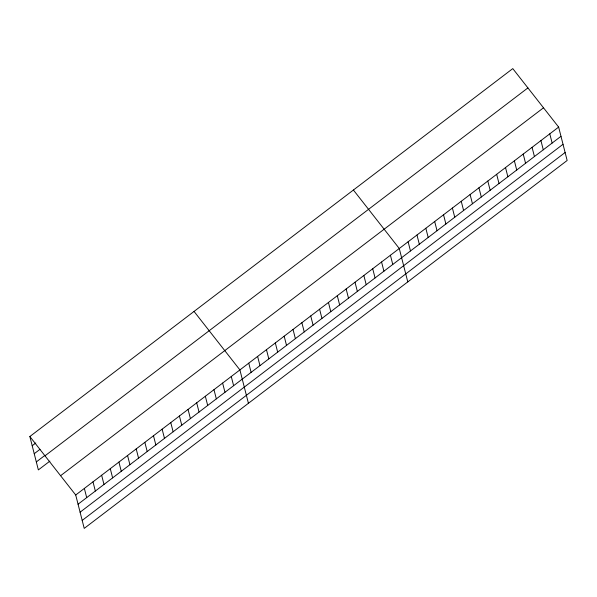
<?xml version="1.0" encoding="UTF-8"?>
<svg xmlns="http://www.w3.org/2000/svg" width="597" height="597" viewBox="0 0 597 597"><rect width="100%" height="100%" fill="white"/><g stroke="black" fill="none" stroke-linecap="round" stroke-linejoin="round"><path stroke-width="0.9" d="M29.85 436.519L512.778 68.61L558.643 127.094L567.15 160.481L84.222 528.39L75.715 495.003L29.85 436.519L38.357 469.906L49.879 461.13M32.201 445.728L35.798 442.989M34.23 453.713L39.992 449.317M36.327 461.929L44.969 455.347M44.984 455.817L527.912 87.908M60.581 475.705L543.509 107.796M75.715 495.003L558.643 127.094M78.058 504.211L560.986 136.303M80.095 512.189L563.023 144.28M82.185 520.412L565.12 152.504M353.409 190.025L399.274 248.501L407.781 281.888M194.047 311.433L239.904 369.916L248.419 403.296M549.785 133.84L552.135 143.049M540.934 140.586L543.277 149.795M532.076 147.332L534.427 156.541M523.226 154.071L525.576 163.287M514.375 160.817L516.718 170.033M505.517 167.563L507.868 176.772M496.667 174.309L499.01 183.518M487.809 181.055L490.159 190.264M478.958 187.801L481.301 197.01M470.1 194.54L472.451 203.756M461.25 201.286L463.6 210.502M452.399 208.032L454.742 217.241M443.541 214.778L445.892 223.987M434.691 221.524L437.034 230.733M425.833 228.27L428.183 237.479M416.982 235.017L419.325 244.225M408.124 241.755L410.475 250.971M390.423 255.247L392.766 264.456M381.565 261.993L383.916 271.202M372.715 268.74L375.058 277.948M363.857 275.486L366.207 284.694M355.006 282.232L357.357 291.44M346.148 288.97L348.499 298.187M337.298 295.716L339.648 304.933M328.447 302.463L330.79 311.671M319.589 309.209L321.94 318.417M310.738 315.955L313.082 325.164M301.881 322.701L304.231 331.91M293.03 329.44L295.381 338.656M284.179 336.186L286.523 345.402M275.321 342.932L277.672 352.14M266.471 349.678L268.814 358.887M257.613 356.424L259.964 365.633M248.762 363.17L251.106 372.379M231.263 376.498L233.614 385.707M222.621 383.08L224.972 392.289M213.98 389.662L216.33 398.878M205.338 396.244L207.689 405.46M196.697 402.833L199.047 412.042M188.055 409.415L190.406 418.624M179.413 415.997L181.764 425.206M170.772 422.579L173.123 431.795M162.13 429.168L164.481 438.377M153.489 435.75L155.839 444.959M144.847 442.332L147.198 451.541M136.206 448.914L138.556 458.13M127.564 455.496L129.907 464.712M118.922 462.085L121.266 471.294M110.281 468.667L112.624 477.876M101.639 475.249L103.982 484.458M92.998 481.831L95.341 491.047M84.356 488.421L86.699 497.629"/></g></svg>
